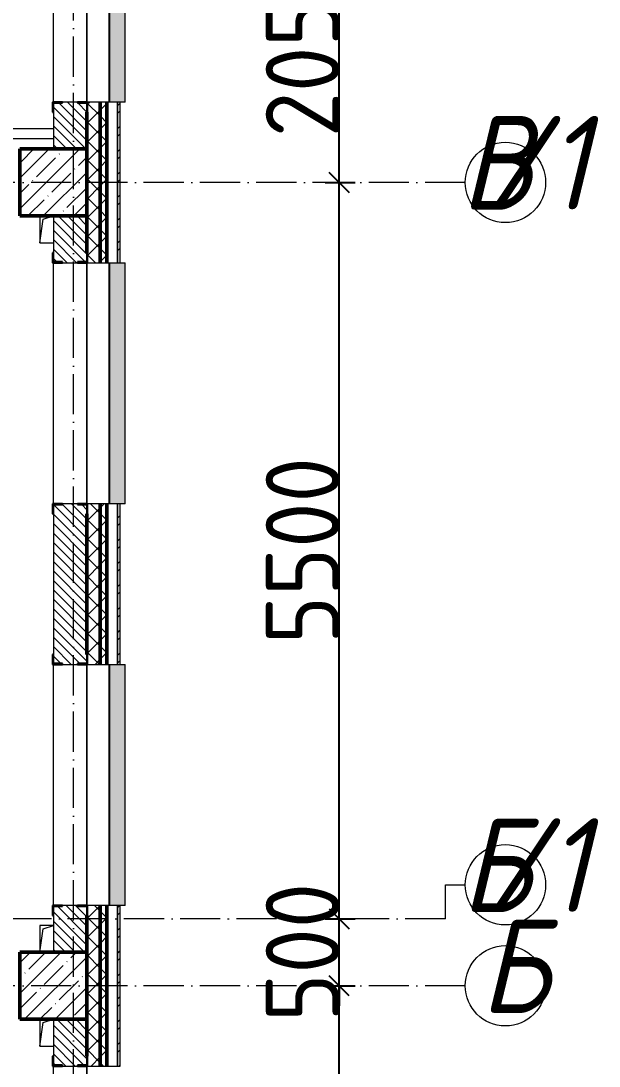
# Model space of a CAD drawing. Header units: millimetres. Extents: x -12989 to 629078, y -109036 to 555275.
# Drawn here: x 624268 to 628584, y -89785 to -81978 of the extents above; entities that cross this region are included whole.
import ezdxf

# ---------------------------------------------------------------- set-up
doc = ezdxf.new("R2010")
doc.units = ezdxf.units.MM
doc.linetypes.add('50_200_ШТРИХ_1Т_ш5_п1_п1_', pattern=[700, 500, -100, 0, -100])
for name, color, linetype, lineweight in [('A-____-____-DIMS', 7, 'Continuous', 9), ('A-DETL-____-OTLN-4', 7, 'Continuous', 18), ('A-GENM-____-MCUT', 7, 'Continuous', 25), ('A-GENM-____-OTLN', 7, 'Continuous', 9), ('A-GENM-____-OTLN-1', 7, 'Continuous', 25), ('A-GLAZ-____-OTLN', 7, 'Continuous', 9), ('A-WALL-____-MCUT-2', 7, 'Continuous', 50), ('A-WALL-____-MCUT-3', 7, 'Continuous', 9), ('A-WALL-____-OTLN', 7, 'Continuous', 9), ('A-WALL-____-PATT-1', 7, 'Continuous', 9), ('A-WALL-FNSH-MCUT-1', 7, 'Continuous', 9), ('S-COLS-____-MCUT', 7, 'Continuous', 50), ('S-COLS-____-OTLN', 7, 'Continuous', 9), ('S-GRID-____-IDEN', 7, 'Continuous', 9), ('S-GRID-____-OTLN', 7, 'Continuous', 9), ('S-GRID-____-OTLN-1', 7, '50_200_ШТРИХ_1Т_ш5_п1_п1_', 9)]:
    doc.layers.add(name, color=color, linetype=linetype, lineweight=lineweight)
doc.layers.add('A-GLAZ-____-OTLN-1', color=7, linetype='Continuous', lineweight=9, true_color=0xc0c0c0)
doc.styles.add('ISOCPEUR_I', font='isocpeui.ttf', dxfattribs={"width": 0.9, "height": 2.5})
doc.styles.add('ISOCPEUR_I_9', font='isocpeui.ttf', dxfattribs={"width": 0.9, "height": 250})
doc.styles.add('СПДС', font='isocpeur.ttf', dxfattribs={"width": 0.9})
doc.dimstyles.new('ISO-2_5_0_9К_БОЛЬШОЙ_ОСИ', dxfattribs={"dimscale": 304.8, "dimtxt": 248.995294, "dimasz": 0.492126, "dimexe": 0.393701, "dimexo": 0, "dimgap": 0, "dimtad": 1, "dimdec": 0, "dimzin": 0, "dimdsep": 46, "dimtxsty": 'ISOCPEUR_I_9', "dimblk1": 'OBLIQUE', "dimblk2": 'OBLIQUE', "dimsah": 1, "dimcen": 0.09, "dimdle": 0.393701, "dimazin": 0, "dimtfac": 1, "dimtdec": 4, "dimtix": 1, "dimtmove": 0, "dimatfit": 3, "dimfxl": 1, "dimtvp": 1, "dimtolj": 1, "dimtzin": 0, "dimarcsym": 2})
pattern_1 = [(45, (523510.01, -90515.61), (-70.71068, 70.71068), []), (135, (523510.01, -90515.61), (-70.71068, -70.71068), [])]
pattern_2 = [(135, (523510.01, -90515.614), (-35.35534, -35.35534), [])]

# ---------------------------------------------------------------- blocks, each defined once
blk = doc.blocks.new('BSC_Колонна _Прямоугольная - 500х500-V27-АР1_План отверстий 3 этажа в осях 1-64_А-ГГ')
at = {"layer": 'S-COLS-____-OTLN'}
h = blk.add_hatch(dxfattribs=at)
h.set_pattern_fill('FP_64', color=256, style=0, pattern_type=2)
h.set_pattern_definition([(45, (-101000, -7331.04), (-114.04925, 114.04925), []), (45, (-100885.95, -7331.04), (-114.04925, 114.04925), [201.613, -40.323, 3.353, -36.97])])
h.paths.add_polyline_path([(-250, -250), (250, -250), (250, 250), (-250, 250)], flags=0)
at = {"layer": 'S-COLS-____-MCUT'}
for p, q in [((250, 250), (-250, 250)), ((-250, 250), (-250, -250)), ((250, -250), (250, 250)), ((-250, -250), (250, -250))]:
    blk.add_line(p, q, dxfattribs=at)
blk = doc.blocks.new('BSC_Колонна _Прямоугольная - 500х500-V82-АР1_План отверстий 3 этажа в осях 1-64_А-ГГ')
at = {"layer": 'S-COLS-____-OTLN'}
h = blk.add_hatch(dxfattribs=at)
h.set_pattern_fill('FP_119', color=256, style=0, pattern_type=2)
h.set_pattern_definition([(45, (-101000, -1331.04), (-114.04925, 114.04925), []), (45, (-100885.95, -1331.04), (-114.04925, 114.04925), [201.613, -40.323, 3.353, -36.97])])
h.paths.add_polyline_path([(-250, -250), (250, -250), (250, 250), (-250, 250)], flags=0)
at = {"layer": 'S-COLS-____-MCUT'}
for p, q in [((250, 250), (-250, 250)), ((-250, 250), (-250, -250)), ((250, -250), (250, 250)), ((-250, -250), (250, -250))]:
    blk.add_line(p, q, dxfattribs=at)
blk = doc.blocks.new('Фахверк_СКБ_Уголок - 250_2700-27497298-АР1_План отверстий 3 этажа в осях 1-64_А-ГГ')
at = {"layer": 'A-GENM-____-MCUT'}
for p, q in [((200, 181), (125, 181)), ((125, 181), (125, 106)), ((131, 106), (131, 175)), ((131, 175), (200, 175)), ((200, 175), (200, 181)), ((125, 106), (131, 106)), ((131, -6), (125, -6)), ((125, -6), (125, -81)), ((131, -75), (131, -6)), ((200, -75), (131, -75)), ((200, -81), (200, -75)), ((125, -81), (200, -81))]:
    blk.add_line(p, q, dxfattribs=at)
blk = doc.blocks.new('AR_Отверстие прямоугольное _в плите_ - AR_Отверстие прямоугольное _в плите_-V178-АР1_План отверстий 3 этажа в осях 1-64_А-ГГ')
at = {"layer": 'A-GENM-____-OTLN'}
for p, q in [((-50, 100), (-50, -100)), ((-25, 75), (50, 100)), ((-50, -100), (-25, 75)), ((-50, -100), (50, -100))]:
    blk.add_line(p, q, dxfattribs=at)
blk = doc.blocks.new('AR_Отверстие прямоугольное _в плите_ - AR_Отверстие прямоугольное _в плите_-V179-АР1_План отверстий 3 этажа в осях 1-64_А-ГГ')
at = {"layer": 'A-GENM-____-OTLN'}
for p, q in [((50, 100), (-50, 100)), ((-50, 100), (-50, -100)), ((-25, 75), (50, 100)), ((-50, -100), (-25, 75))]:
    blk.add_line(p, q, dxfattribs=at)
blk = doc.blocks.new('Отлив_СКБ - Отлив витража_120_НВФ-31885687-АР1_План отверстий 3 этажа в осях 1-64_А-ГГ')
at = {"layer": 'A-GLAZ-____-OTLN-1'}
for points in [[(0, 0), (0, -2), (1800, -2), (1800, 0), (534.2, 0)], [(0, -2), (0, -120), (1800, -120), (1800, -2), (534.2, -2)]]:
    blk.add_hatch(color=256, dxfattribs=at).paths.add_polyline_path(points, flags=0)
at = {"layer": 'A-GLAZ-____-OTLN'}
for p, q in [((0, 0), (1800, 0)), ((1800, -2), (0, -2)), ((0, -120), (0, -83)), ((0, -120), (1800, -120)), ((1800, -83), (1800, -120))]:
    blk.add_line(p, q, dxfattribs=at)
blk = doc.blocks.new('Ось сетки - Круг_Ø6_00__ISO-2_5_0_9K_-25732049-АР1_План отверстий 3 этажа в осях 1-64_А-ГГ')
at = {"layer": 'S-GRID-____-IDEN'}
blk.add_circle((0, 0), 3, dxfattribs=at)
blk = doc.blocks.new('_Oblique')
at = {"color": 0, "linetype": 'ByBlock', "lineweight": -2}
blk.add_line((-0.5, -0.5), (0.5, 0.5), dxfattribs=at)
blk = doc.blocks.new('*D2890')
at = {"layer": 'A-____-____-DIMS', "color": 0, "lineweight": -2, "transparency": 16777216}
for p, q in [((386904.9, -88802.4), (386904.9, -85412.4)), ((386798.9, -85532.4), (387024.9, -85532.4)), ((386798.9, -88682.4), (387024.9, -88682.4))]:
    blk.add_line(p, q, dxfattribs=at)
at = {"layer": 'Defpoints', "color": 0, "transparency": 16777216}
for p in [(386798.9, -85532.4), (386904.9, -85532.4), (386798.9, -88682.4)]:
    blk.add_point(p, dxfattribs=at)
at = {"layer": 'A-____-____-DIMS', "color": 0, "lineweight": -2, "transparency": 16777216, "xscale": 150, "yscale": 150, "zscale": 150}
for p, rotation in [((386904.9, -85532.4), 90), ((386904.9, -88682.4), 270)]:
    blk.add_blockref('_Oblique', p, dxfattribs=dict(at, rotation=rotation))
at = {"layer": 'A-____-____-DIMS', "color": 0, "transparency": 16777216, "insert": (386630.6, -87107.4), "char_height": 548.64, "attachment_point": 5, "rotation": 90, "style": 'СПДС'}
blk.add_mtext('\\A1;3150', dxfattribs=at)
blk = doc.blocks.new('*D2891')
at = {"layer": 'A-____-____-DIMS', "color": 0, "lineweight": -2, "transparency": 16777216}
for p, q in [((386904.9, -85032.4), (386904.9, -84882.4)), ((386798.9, -85032.4), (387024.9, -85032.4)), ((386904.9, -85532.4), (386904.9, -85032.4)), ((386798.9, -85532.4), (387024.9, -85532.4)), ((386904.9, -85532.4), (386904.9, -85682.4))]:
    blk.add_line(p, q, dxfattribs=at)
at = {"layer": 'Defpoints', "color": 0, "transparency": 16777216}
for p in [(386798.9, -85032.4), (386904.9, -85032.4), (386798.9, -85532.4)]:
    blk.add_point(p, dxfattribs=at)
at = {"layer": 'A-____-____-DIMS', "color": 0, "lineweight": -2, "transparency": 16777216, "xscale": 150, "yscale": 150, "zscale": 150}
for p, rotation in [((386904.9, -85032.4), 270), ((386904.9, -85532.4), 90)]:
    blk.add_blockref('_Oblique', p, dxfattribs=dict(at, rotation=rotation))
at = {"layer": 'A-____-____-DIMS', "color": 0, "transparency": 16777216, "insert": (386630.6, -85282.4), "char_height": 548.64, "attachment_point": 5, "rotation": 90, "style": 'СПДС'}
blk.add_mtext('\\A1;500', dxfattribs=at)
blk = doc.blocks.new('*D2892')
at = {"layer": 'A-____-____-DIMS', "color": 0, "lineweight": -2, "transparency": 16777216}
for p, q in [((386904.9, -85152.4), (386904.9, -79412.4)), ((386798.9, -79532.4), (387024.9, -79532.4)), ((386798.9, -85032.4), (387024.9, -85032.4))]:
    blk.add_line(p, q, dxfattribs=at)
at = {"layer": 'Defpoints', "color": 0, "transparency": 16777216}
for p in [(386798.9, -79532.4), (386904.9, -79532.4), (386798.9, -85032.4)]:
    blk.add_point(p, dxfattribs=at)
at = {"layer": 'A-____-____-DIMS', "color": 0, "lineweight": -2, "transparency": 16777216, "xscale": 150, "yscale": 150, "zscale": 150}
for p, rotation in [((386904.9, -79532.4), 90), ((386904.9, -85032.4), 270)]:
    blk.add_blockref('_Oblique', p, dxfattribs=dict(at, rotation=rotation))
at = {"layer": 'A-____-____-DIMS', "color": 0, "transparency": 16777216, "insert": (386630.6, -82282.4), "char_height": 548.64, "attachment_point": 5, "rotation": 90, "style": 'СПДС'}
blk.add_mtext('\\A1;5500', dxfattribs=at)
blk = doc.blocks.new('*D2893')
at = {"layer": 'A-____-____-DIMS', "color": 0, "lineweight": -2, "transparency": 16777216}
for p, q in [((386904.9, -79652.4), (386904.9, -77362.4)), ((386798.9, -77482.4), (387024.9, -77482.4)), ((386798.9, -79532.4), (387024.9, -79532.4))]:
    blk.add_line(p, q, dxfattribs=at)
at = {"layer": 'Defpoints', "color": 0, "transparency": 16777216}
for p in [(386798.9, -77482.4), (386904.9, -77482.4), (386798.9, -79532.4)]:
    blk.add_point(p, dxfattribs=at)
at = {"layer": 'A-____-____-DIMS', "color": 0, "lineweight": -2, "transparency": 16777216, "xscale": 150, "yscale": 150, "zscale": 150}
for p, rotation in [((386904.9, -77482.4), 90), ((386904.9, -79532.4), 270)]:
    blk.add_blockref('_Oblique', p, dxfattribs=dict(at, rotation=rotation))
at = {"layer": 'A-____-____-DIMS', "color": 0, "transparency": 16777216, "insert": (386630.6, -78507.4), "char_height": 548.64, "attachment_point": 5, "rotation": 90, "style": 'СПДС'}
blk.add_mtext('\\A1;2050', dxfattribs=at)
blk = doc.blocks.new('3эт')
at = {"layer": 'S-GRID-____-OTLN-1', "color": 251, "ltscale": 0.6, "true_color": 0x636466}
for p, q in [((384920.7, -91346.1), (384920.7, -36982.5)), ((387845.1, -79532.4), (376792, -79532.4)), ((387697.2, -85032.4), (279101.9, -85032.4)), ((387845.1, -85532.4), (376792, -85532.4))]:
    blk.add_line(p, q, dxfattribs=at)
at = {"layer": 'S-GRID-____-IDEN', "char_height": 700, "attachment_point": 1, "style": 'ISOCPEUR_I'}
for s, insert, width in [('\\fISOCPEUR|b0|i1|c204|p34|;\\W.9;В', (387812.4, -79035.4), 223.671), ('/1', (387997, -79035.4), 346.329), ('\\fISOCPEUR|b0|i1|c204|p34|;\\W.9;Б', (387812.4, -84281.4), 223.671), ('/1', (387997, -84281.4), 346.329), ('\\fISOCPEUR|b0|i1|c204|p34|;\\W.9;Б', (387955.1, -85035.4), 223.671)]:
    blk.add_mtext(s, dxfattribs=dict(at, insert=insert, width=width))
at = {"layer": 'A-____-____-DIMS'}
for base, p1, p2, override, picture, middle in [((386904.9, -77482.4), (386798.9, -79532.4), (386798.9, -77482.4), {"dimtxt": 1.8, "dimpost": '<>', "dimtxsty": 'СПДС', "dimfxl": 2050}, '*D2893', (386630.6, -78507.4)), ((386904.9, -79532.4), (386798.9, -85032.4), (386798.9, -79532.4), {"dimtxt": 1.8, "dimpost": '<>', "dimtxsty": 'СПДС', "dimfxl": 5500}, '*D2892', (386630.6, -82282.4)), ((386904.9, -85032.4), (386798.9, -85532.4), (386798.9, -85032.4), {"dimtxt": 1.8, "dimpost": '<>', "dimtxsty": 'СПДС', "dimfxl": 500}, '*D2891', (386630.6, -85282.4)), ((386904.9, -85532.4), (386798.9, -88682.4), (386798.9, -85532.4), {"dimtxt": 1.8, "dimpost": '<>', "dimtxsty": 'СПДС', "dimfxl": 3150}, '*D2890', (386630.6, -87107.4))]:
    dim = blk.add_linear_dim(base=base, p1=p1, p2=p2, angle=90, dimstyle='ISO-2_5_0_9К_БОЛЬШОЙ_ОСИ', override=override, dxfattribs=at)
    dim.commit()
    dim.dimension.update_dxf_attribs({"geometry": picture, "text_midpoint": middle})

msp = doc.modelspace()

# ---------------------------------------------------------------- hatches: boundary and pattern name
at = {"layer": 'A-WALL-____-PATT-1'}
h = msp.add_hatch(dxfattribs=at)
h.set_pattern_fill('FP_1', color=256, style=0, pattern_type=2)
h.set_pattern_definition(pattern_1)
h.paths.add_polyline_path([(624860.0077, -92534.5723), (624860.0077, -91584.5723), (624766.0077, -91584.5723), (624766.0077, -91659.5723), (624760.0077, -91659.5723), (624760.0077, -92534.5723)], flags=0)
h.paths.add_polyline_path([(624766.0077, -89784.5723), (624860.0077, -89784.5723), (624860.0077, -88584.5723), (624766.0077, -88584.5723), (624766.0077, -88659.5723), (624760.0077, -88659.5723), (624760.0077, -89709.5723), (624766.0077, -89709.5723), (624766.0077, -89781.561)], flags=0)
h.paths.add_polyline_path([(624860.0077, -86784.5723), (624860.0077, -85584.5723), (624766.0077, -85584.5723), (624766.0077, -85659.5723), (624760.0077, -85659.5723), (624760.0077, -86709.5723), (624766.0077, -86709.5723), (624766.0077, -86784.5723)], flags=0)
h.paths.add_polyline_path([(624860.0077, -83784.5723), (624860.0077, -82584.5723), (624766.0077, -82584.5723), (624766.0077, -82659.5723), (624760.0077, -82659.5723), (624760.0077, -83709.5723), (624766.0077, -83709.5723), (624766.0077, -83784.5723)], flags=0)
h.paths.add_polyline_path([(624766.0077, -80784.5723), (624860.0077, -80784.5723), (624860.0077, -79584.5723), (624766.0077, -79584.5723), (624766.0077, -79659.5723), (624760.0077, -79659.5723), (624760.0077, -80709.5723), (624766.0077, -80709.5723), (624766.0077, -80778.5723)], flags=0)
h.paths.add_polyline_path([(624766.0077, -74784.5723), (624860.0077, -74784.5723), (624860.0077, -73584.5723), (624766.0077, -73584.5723), (624766.0077, -73659.5723), (624760.0077, -73659.5723), (624760.0077, -74709.5723), (624766.0077, -74709.5723), (624766.0077, -74778.5723)], flags=0)
h.paths.add_polyline_path([(624766.0077, -71784.5723), (624860.0077, -71784.5723), (624860.0077, -70584.5723), (624766.0077, -70584.5723), (624766.0077, -70659.5723), (624760.0077, -70659.5723), (624760.0077, -71709.5723), (624766.0077, -71709.5723), (624766.0077, -71778.5723)], flags=0)
h.paths.add_polyline_path([(624860.0077, -68784.5723), (624860.0077, -67584.5723), (624766.0077, -67584.5723), (624766.0077, -67659.5723), (624760.0077, -67659.5723), (624760.0077, -68709.5723), (624766.0077, -68709.5723), (624766.0077, -68784.5723)], flags=0)
h.paths.add_polyline_path([(624766.0077, -65784.5723), (624860.0077, -65784.5723), (624860.0077, -64584.5723), (624766.0077, -64584.5723), (624766.0077, -64659.5723), (624760.0077, -64659.5723), (624760.0077, -65709.5723), (624766.0077, -65709.5723), (624766.0077, -65778.5723)], flags=0)
h.paths.add_polyline_path([(624860.0077, -62784.5723), (624860.0077, -61584.5723), (624766.0077, -61584.5723), (624766.0077, -61659.5723), (624760.0077, -61659.5723), (624760.0077, -62709.5723), (624766.0077, -62709.5723), (624766.0077, -62784.5723)], flags=0)
h.paths.add_polyline_path([(624860.0077, -56784.5723), (624860.0077, -55584.5723), (624766.0077, -55584.5723), (624766.0077, -55659.5723), (624760.0077, -55659.5723), (624760.0077, -56709.5723), (624766.0077, -56709.5723), (624766.0077, -56784.5723)], flags=0)
h.paths.add_polyline_path([(624766.0077, -53784.5723), (624860.0077, -53784.5723), (624860.0077, -52584.5723), (624766.0077, -52584.5723), (624766.0077, -52659.5723), (624760.0077, -52659.5723), (624760.0077, -53709.5723), (624766.0077, -53709.5723), (624766.0077, -53778.5723)], flags=0)
h.paths.add_polyline_path([(624860.0077, -50784.5723), (624860.0077, -49584.5723), (624766.0077, -49584.5723), (624766.0077, -49659.5723), (624760.0077, -49659.5723), (624760.0077, -50709.5723), (624766.0077, -50709.5723), (624766.0077, -50784.5723)], flags=0)
h.paths.add_polyline_path([(624860.0077, -44784.5723), (624860.0077, -43719.5723), (624760.0077, -43719.5723), (624760.0077, -44709.5723), (624766.0077, -44709.5723), (624766.0077, -44784.5723)], flags=0)
h = msp.add_hatch(dxfattribs=at)
h.set_pattern_fill('FP_1', color=256, style=0, pattern_type=2)
h.set_pattern_definition(pattern_1)
h.paths.add_polyline_path([(624860.0077, -92584.5723), (624910.0077, -92584.5723), (624910.0077, -91584.5723), (624860.0077, -91584.5723), (624860.0077, -92534.5723)], flags=0)
h.paths.add_polyline_path([(624860.0077, -89784.5723), (624910.0077, -89784.5723), (624910.0077, -88584.5723), (624860.0077, -88584.5723), (624860.0077, -89781.561)], flags=0)
h.paths.add_polyline_path([(624910.0077, -86784.5723), (624910.0077, -85584.5723), (624860.0077, -85584.5723), (624860.0077, -86784.5723)], flags=0)
h.paths.add_polyline_path([(624910.0077, -83784.5723), (624910.0077, -82584.5723), (624860.0077, -82584.5723), (624860.0077, -83784.5723)], flags=0)
h.paths.add_polyline_path([(624860.0077, -80784.5723), (624910.0077, -80784.5723), (624910.0077, -79584.5723), (624860.0077, -79584.5723), (624860.0077, -80321.2269)], flags=0)
h.paths.add_polyline_path([(624860.0077, -74784.5723), (624910.0077, -74784.5723), (624910.0077, -73584.5723), (624860.0077, -73584.5723), (624860.0077, -74301.0142)], flags=0)
h.paths.add_polyline_path([(624910.0077, -71784.5723), (624910.0077, -70584.5723), (624860.0077, -70584.5723), (624860.0077, -71784.5723)], flags=0)
h.paths.add_polyline_path([(624910.0077, -68784.5723), (624910.0077, -67584.5723), (624860.0077, -67584.5723), (624860.0077, -68784.5723)], flags=0)
h.paths.add_polyline_path([(624860.0077, -65784.5723), (624910.0077, -65784.5723), (624910.0077, -64584.5723), (624860.0077, -64584.5723), (624860.0077, -65700.7105)], flags=0)
h.paths.add_polyline_path([(624860.0077, -62784.5723), (624910.0077, -62784.5723), (624910.0077, -61584.5723), (624860.0077, -61584.5723), (624860.0077, -62260.589)], flags=0)
h.paths.add_polyline_path([(624860.0077, -56784.5723), (624910.0077, -56784.5723), (624910.0077, -55584.5723), (624860.0077, -55584.5723), (624860.0077, -56240.3763)], flags=0)
h.paths.add_polyline_path([(624910.0077, -53784.5723), (624910.0077, -52584.5723), (624860.0077, -52584.5723), (624860.0077, -53784.5723)], flags=0)
h.paths.add_polyline_path([(624860.0077, -50784.5723), (624910.0077, -50784.5723), (624910.0077, -49584.5723), (624860.0077, -49584.5723), (624860.0077, -50220.1637)], flags=0)
h.paths.add_polyline_path([(624860.0077, -44784.5723), (624910.0077, -44784.5723), (624910.0077, -43719.5723), (624860.0077, -43719.5723), (624860.0077, -44199.9511)], flags=0)
h = msp.add_hatch(dxfattribs=at)
h.set_pattern_fill('FP_3', color=256, style=0, pattern_type=2)
h.set_pattern_definition([(45, (523510.01, -90515.61), (-85.53659, 85.53659), []), (45, (523567.03, -90515.61), (-85.53659, 85.53659), [])])
h.paths.add_polyline_path([(624990.0077, -92684.5723), (625010.0077, -92684.5723), (625010.0077, -91584.5723), (624990.0077, -91584.5723), (624990.0077, -92664.5723)], flags=0)
h.paths.add_polyline_path([(625010.0077, -89784.5723), (625010.0077, -88584.5723), (624990.0077, -88584.5723), (624990.0077, -89784.5723)], flags=0)
h.paths.add_polyline_path([(624990.0077, -86784.5723), (625010.0077, -86784.5723), (625010.0077, -85584.5723), (624990.0077, -85584.5723), (624990.0077, -86341.4395)], flags=0)
h.paths.add_polyline_path([(624990.0077, -83784.5723), (625010.0077, -83784.5723), (625010.0077, -82584.5723), (624990.0077, -82584.5723), (624990.0077, -83761.3484)], flags=0)
h.paths.add_polyline_path([(625010.0077, -80784.5723), (625010.0077, -79584.5723), (624990.0077, -79584.5723), (624990.0077, -80784.5723)], flags=0)
h.paths.add_polyline_path([(625010.0077, -74784.5723), (625010.0077, -73584.5723), (624990.0077, -73584.5723), (624990.0077, -74784.5723)], flags=0)
h.paths.add_polyline_path([(625010.0077, -71784.5723), (625010.0077, -70584.5723), (624990.0077, -70584.5723), (624990.0077, -71784.5723)], flags=0)
h.paths.add_polyline_path([(625010.0077, -68784.5723), (625010.0077, -67584.5723), (624990.0077, -67584.5723), (624990.0077, -68784.5723)], flags=0)
h.paths.add_polyline_path([(624990.0077, -65784.5723), (625010.0077, -65784.5723), (625010.0077, -64584.5723), (624990.0077, -64584.5723), (624990.0077, -65700.7105)], flags=0)
h.paths.add_polyline_path([(625010.0077, -62784.5723), (625010.0077, -61584.5723), (624990.0077, -61584.5723), (624990.0077, -62784.5723)], flags=0)
h.paths.add_polyline_path([(625010.0077, -56784.5723), (625010.0077, -55584.5723), (624990.0077, -55584.5723), (624990.0077, -56784.5723)], flags=0)
h.paths.add_polyline_path([(624990.0077, -53784.5723), (625010.0077, -53784.5723), (625010.0077, -52584.5723), (624990.0077, -52584.5723), (624990.0077, -53660.2852)], flags=0)
h.paths.add_polyline_path([(625010.0077, -50784.5723), (625010.0077, -49584.5723), (624990.0077, -49584.5723), (624990.0077, -50784.5723)], flags=0)
h.paths.add_polyline_path([(625010.0077, -44784.5723), (625010.0077, -43719.5723), (624990.0077, -43719.5723), (624990.0077, -44784.5723)], flags=0)
h = msp.add_hatch(dxfattribs=at)
h.set_pattern_fill('FP_6', color=256, style=0, pattern_type=2)
h.set_pattern_definition(pattern_2)
h.paths.add_polyline_path([(624510.0077, -82934.5723), (624760.0077, -82934.5723), (624760.0077, -82590.5723), (624691.0077, -82590.5723), (624691.0077, -82584.5723), (624579.0077, -82584.5723), (624579.0077, -82590.5723), (624510.0077, -82590.5723), (624510.0077, -82901.318)], flags=0)
h.paths.add_polyline_path([(624691.0077, -80784.5723), (624691.0077, -80778.5723), (624760.0077, -80778.5723), (624760.0077, -80434.5723), (624510.0077, -80434.5723), (624510.0077, -80778.5723), (624579.0077, -80778.5723), (624579.0077, -80784.5723)], flags=0)
h = msp.add_hatch(dxfattribs=at)
h.set_pattern_fill('FP_6', color=256, style=0, pattern_type=2)
h.set_pattern_definition(pattern_2)
h.paths.add_polyline_path([(624760.0077, -88934.5723), (624760.0077, -88590.5723), (624691.0077, -88590.5723), (624691.0077, -88584.5723), (624579.0077, -88584.5723), (624579.0077, -88590.5723), (624510.0077, -88590.5723), (624510.0077, -88934.5723)], flags=0)
h.paths.add_polyline_path([(624691.0077, -86784.5723), (624691.0077, -86778.5723), (624760.0077, -86778.5723), (624760.0077, -85590.5723), (624691.0077, -85590.5723), (624691.0077, -85584.5723), (624579.0077, -85584.5723), (624579.0077, -85590.5723), (624510.0077, -85590.5723), (624510.0077, -86778.5723), (624579.0077, -86778.5723), (624579.0077, -86784.5723)], flags=0)
h.paths.add_polyline_path([(624579.0077, -83784.5723), (624691.0077, -83784.5723), (624691.0077, -83778.5723), (624760.0077, -83778.5723), (624760.0077, -83434.5723), (624510.0077, -83434.5723), (624510.0077, -83778.5723), (624579.0077, -83778.5723)], flags=0)
h = msp.add_hatch(dxfattribs=at)
h.set_pattern_fill('FP_6', color=256, style=0, pattern_type=2)
h.set_pattern_definition(pattern_2)
h.paths.add_polyline_path([(624760.0077, -91934.5723), (624760.0077, -91590.5723), (624691.0077, -91590.5723), (624691.0077, -91584.5723), (624579.0077, -91584.5723), (624579.0077, -91590.5723), (624510.0077, -91590.5723), (624510.0077, -91934.5723), (624579.0077, -91934.5723)], flags=0)
h.paths.add_polyline_path([(624691.0077, -89784.5723), (624691.0077, -89778.5723), (624760.0077, -89778.5723), (624760.0077, -89434.5723), (624510.0077, -89434.5723), (624510.0077, -89778.5723), (624579.0077, -89778.5723), (624579.0077, -89784.5723)], flags=0)

# ---------------------------------------------------------------- linework, layer by layer
at = {"layer": 'A-DETL-____-OTLN-4'}
for p, q in [((624510.0077, -82784.5723), (616960.0077, -82784.5723)), ((624510.0077, -82859.5723), (616960.0077, -82859.5723))]:
    msp.add_line(p, q, dxfattribs=at)
at = {"layer": 'A-WALL-____-MCUT-2'}
for p, q in [((624860.0077, -83784.5723), (624860.0077, -82584.5723)), ((624910.0077, -83784.5723), (624910.0077, -82584.5723)), ((624760.0077, -82659.5723), (624760.0077, -82934.5723)), ((624760.0077, -82934.5723), (624760.0077, -82659.5723)), ((624760.0077, -83434.5723), (624760.0077, -83709.5723)), ((624760.0077, -83709.5723), (624760.0077, -83434.5723)), ((624860.0077, -86784.5723), (624860.0077, -85584.5723)), ((624910.0077, -86784.5723), (624910.0077, -85584.5723)), ((624760.0077, -85659.5723), (624760.0077, -86709.5723)), ((624760.0077, -86709.5723), (624760.0077, -85659.5723)), ((624860.0077, -89784.5723), (624860.0077, -88584.5723)), ((624910.0077, -89784.5723), (624910.0077, -88584.5723)), ((624760.0077, -88659.5723), (624760.0077, -88934.5723)), ((624760.0077, -88934.5723), (624760.0077, -88659.5723)), ((624760.0077, -89434.5723), (624760.0077, -89709.5723)), ((624760.0077, -89709.5723), (624760.0077, -89434.5723))]:
    msp.add_line(p, q, dxfattribs=at)
at = {"layer": 'A-WALL-____-MCUT-3'}
for p, q in [((624691.0077, -82584.5723), (624579.0077, -82584.5723)), ((624990.0077, -82584.5723), (624766.0077, -82584.5723)), ((624990.0077, -83784.5723), (624990.0077, -82584.5723)), ((624510.0077, -82659.5723), (624510.0077, -82934.5723)), ((624510.0077, -83434.5723), (624510.0077, -83709.5723)), ((624579.0077, -83784.5723), (624691.0077, -83784.5723)), ((624766.0077, -83784.5723), (624990.0077, -83784.5723)), ((624691.0077, -85584.5723), (624579.0077, -85584.5723)), ((624990.0077, -85584.5723), (624766.0077, -85584.5723)), ((624990.0077, -86784.5723), (624990.0077, -85584.5723)), ((624510.0077, -85659.5723), (624510.0077, -86709.5723)), ((624579.0077, -86784.5723), (624691.0077, -86784.5723)), ((624766.0077, -86784.5723), (624990.0077, -86784.5723)), ((624691.0077, -88584.5723), (624579.0077, -88584.5723)), ((624990.0077, -88584.5723), (624766.0077, -88584.5723)), ((624990.0077, -89784.5723), (624990.0077, -88584.5723)), ((624510.0077, -88659.5723), (624510.0077, -88934.5723)), ((624510.0077, -89434.5723), (624510.0077, -89709.5723)), ((624579.0077, -89784.5723), (624691.0077, -89784.5723)), ((624766.0077, -89784.5723), (624990.0077, -89784.5723))]:
    msp.add_line(p, q, dxfattribs=at)
at = {"layer": 'A-WALL-____-OTLN'}
for p, q in [((624510.0077, -82584.5723), (624510.0077, -80784.5723)), ((624760.0077, -82584.5723), (624760.0077, -80784.5723)), ((624760.0077, -80784.5723), (624760.0077, -82584.5723)), ((624510.0077, -85584.5723), (624510.0077, -83784.5723)), ((624760.0077, -85584.5723), (624760.0077, -83784.5723)), ((624760.0077, -83784.5723), (624760.0077, -85584.5723)), ((624510.0077, -88584.5723), (624510.0077, -86784.5723)), ((624760.0077, -88584.5723), (624760.0077, -86784.5723)), ((624760.0077, -86784.5723), (624760.0077, -88584.5723)), ((624510.0077, -91584.5723), (624510.0077, -89784.5723)), ((624760.0077, -91584.5723), (624760.0077, -89784.5723)), ((624760.0077, -89784.5723), (624760.0077, -91584.5723))]:
    msp.add_line(p, q, dxfattribs=at)
at = {"layer": 'A-WALL-FNSH-MCUT-1'}
for p, q in [((625010.0077, -82584.5723), (624990.0077, -82584.5723)), ((624990.0077, -82584.5723), (624990.0077, -83784.5723)), ((625010.0077, -83784.5723), (625010.0077, -82584.5723)), ((624990.0077, -83784.5723), (625010.0077, -83784.5723)), ((625010.0077, -85584.5723), (624990.0077, -85584.5723)), ((624990.0077, -85584.5723), (624990.0077, -86784.5723)), ((625010.0077, -86784.5723), (625010.0077, -85584.5723)), ((624990.0077, -86784.5723), (625010.0077, -86784.5723)), ((625010.0077, -88584.5723), (624990.0077, -88584.5723)), ((624990.0077, -88584.5723), (624990.0077, -89784.5723)), ((625010.0077, -89784.5723), (625010.0077, -88584.5723)), ((624990.0077, -89784.5723), (625010.0077, -89784.5723))]:
    msp.add_line(p, q, dxfattribs=at)
at = {"layer": 'S-GRID-____-OTLN'}
for p, q in [((627436.4779, -88430.5762), (627584.4143, -88430.5762)), ((627436.4779, -88684.5723), (627436.4779, -88430.5762))]:
    msp.add_line(p, q, dxfattribs=at)

# ---------------------------------------------------------------- block references
msp.add_blockref('3эт', (239739.3002, -3652.1582))
at = {"layer": 'A-GENM-____-OTLN'}
for name, p in [('AR_Отверстие прямоугольное _в плите_ - AR_Отверстие прямоугольное _в плите_-V178-АР1_План отверстий 3 этажа в осях 1-64_А-ГГ', (624460.0077, -83534.5723)), ('AR_Отверстие прямоугольное _в плите_ - AR_Отверстие прямоугольное _в плите_-V179-АР1_План отверстий 3 этажа в осях 1-64_А-ГГ', (624460.0077, -88834.5723)), ('AR_Отверстие прямоугольное _в плите_ - AR_Отверстие прямоугольное _в плите_-V178-АР1_План отверстий 3 этажа в осях 1-64_А-ГГ', (624460.0077, -89534.5723))]:
    msp.add_blockref(name, p, dxfattribs=at)
at = {"layer": 'A-GENM-____-OTLN-1'}
for p, rotation in [((624585.0077, -82459.5723), 269.9999999999999), ((624685.0077, -83909.5723), 89.9999999999999), ((624585.0077, -85459.5723), 269.9999999999999), ((624685.0077, -86909.5723), 89.9999999999999), ((624585.0077, -88459.5723), 269.9999999999999), ((624685.0077, -89909.5723), 89.9999999999999)]:
    msp.add_blockref('Фахверк_СКБ_Уголок - 250_2700-27497298-АР1_План отверстий 3 этажа в осях 1-64_А-ГГ', p, dxfattribs=dict(at, rotation=rotation))
at = {"layer": 'A-GLAZ-____-OTLN', "rotation": 90}
for p in [(624927.0077, -82584.5723), (624927.0077, -85584.5723), (624927.0077, -88584.5723)]:
    msp.add_blockref('Отлив_СКБ - Отлив витража_120_НВФ-31885687-АР1_План отверстий 3 этажа в осях 1-64_А-ГГ', p, dxfattribs=at)
at = {"layer": 'S-COLS-____-OTLN'}
for name, p in [('BSC_Колонна _Прямоугольная - 500х500-V27-АР1_План отверстий 3 этажа в осях 1-64_А-ГГ', (624510.0077, -83184.5723)), ('BSC_Колонна _Прямоугольная - 500х500-V82-АР1_План отверстий 3 этажа в осях 1-64_А-ГГ', (624510.0077, -89184.5723))]:
    msp.add_blockref(name, p, dxfattribs=at)
at = {"layer": 'S-GRID-____-IDEN', "xscale": 99.99999999999993, "yscale": 99.99999999999993, "zscale": 99.99999999999993, "rotation": 89.99999999999982}
for p in [(627884.4143, -83184.5723), (627884.4143, -88430.5762), (627884.4143, -89184.5723)]:
    msp.add_blockref('Ось сетки - Круг_Ø6_00__ISO-2_5_0_9K_-25732049-АР1_План отверстий 3 этажа в осях 1-64_А-ГГ', p, dxfattribs=at)

doc.saveas('drawing.dxf')
